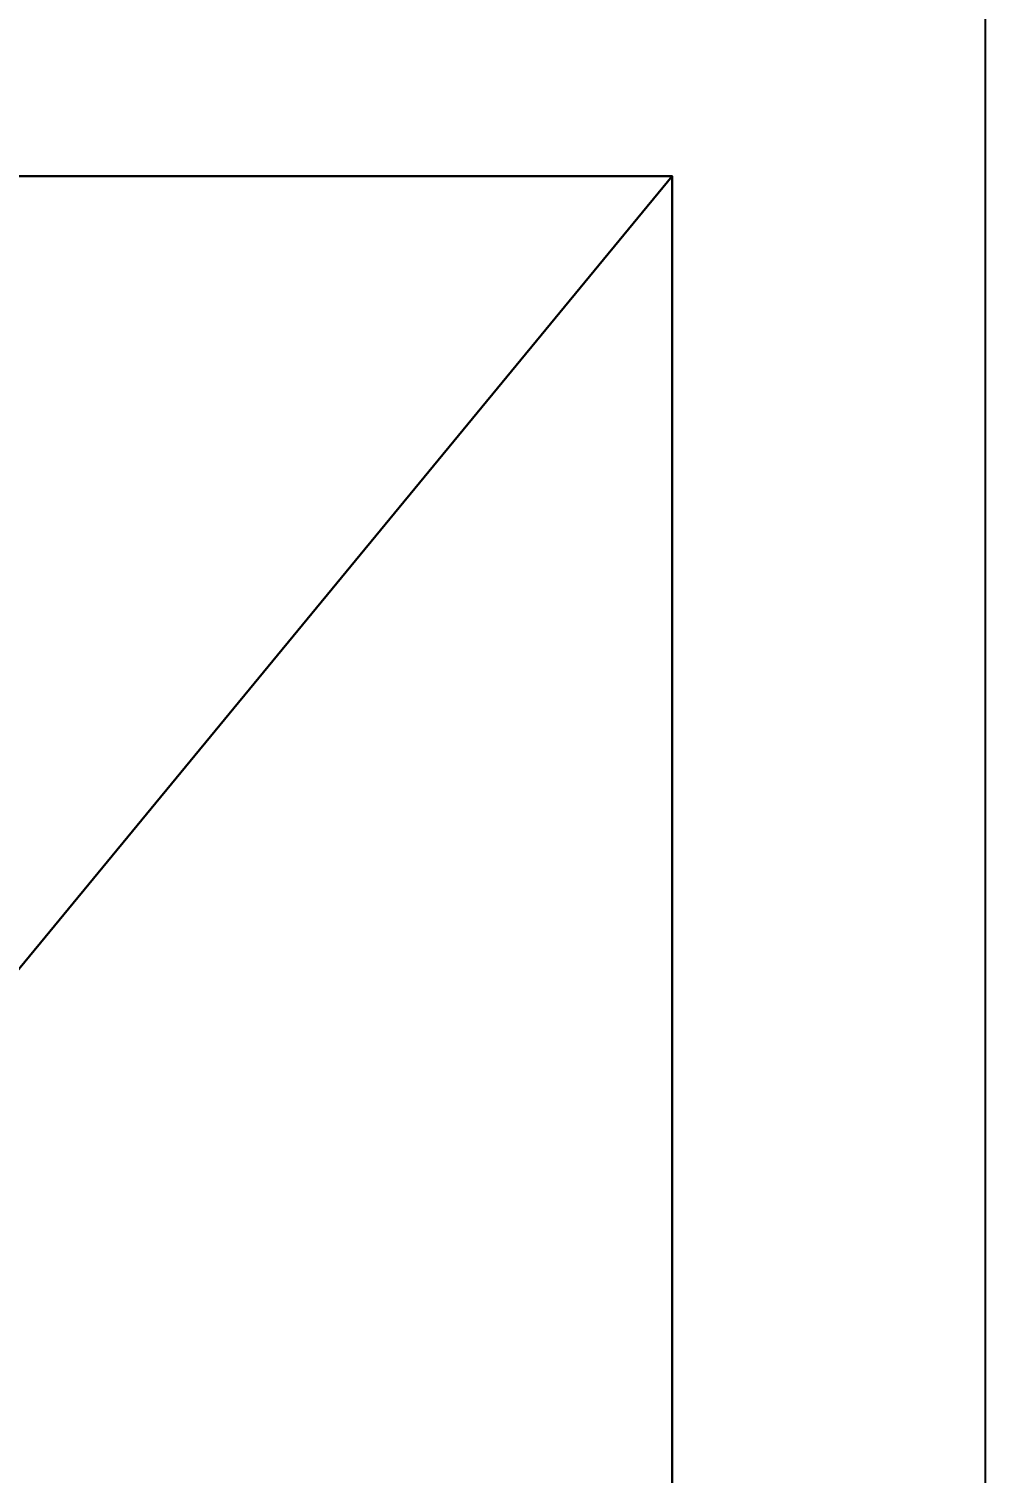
# Model space of a CAD drawing. Extents: x -4.3 to 2.7, y -5.9 to 5.2.
# Drawn here: x 2.5854 to 2.7, y -2.9188 to -2.7459 of the extents above; entities that cross this region are included whole.
import ezdxf

# ---------------------------------------------------------------- set-up
doc = ezdxf.new("R2010")
doc.units = 0
doc.header["$LTSCALE"] = 0.0254
doc.layers.get('0').update_dxf_attribs({"linetype": 'CONTINUOUS'})
doc.layers.get('DEFPOINTS').update_dxf_attribs({"linetype": 'CONTINUOUS'})
doc.layers.add('C__CROWN_', color=22, linetype='CONTINUOUS')
doc.layers.add('ROOM', color=252, linetype='CONTINUOUS')
doc.styles.add('TAHOMA', font='')
doc.styles.get('TAHOMA').set_extended_font_data('Tahoma')
doc.dimstyles.new('DIMSTYLE1', dxfattribs={"dimtxt": 0.211521, "dimasz": 0.0127, "dimexe": 0.0127, "dimexo": 0.0127, "dimgap": 0.00254, "dimtad": 0, "dimtih": 1, "dimtoh": 1, "dimdec": 3, "dimzin": 0, "dimtxsty": 'TAHOMA', "dimblk": 'ARCHTICK', "dimcen": 0.09, "dimazin": 3, "dimtfac": 1, "dimtdec": 4, "dimtofl": 0, "dimtmove": 0, "dimatfit": 3, "dimtolj": 1, "dimtzin": 0})

# ---------------------------------------------------------------- blocks, each defined once
blk = doc.blocks.new('GROUPE_7')
at = {"layer": 'C__CROWN_', "color": 120}
for p, q in [((0.225, 0.273, 0.345), (0, 0.273, 0.345)), ((0.225, 0.273, 0.345), (0, 0.273, 0.345)), ((0.225, 0.273), (0, 0.273)), ((0.225, 0.273), (0, 0.273)), ((0.225, 0, 0.345), (0.225, 0.273, 0.345)), ((0.225, 0.273, 0.345), (0.225, 0.273)), ((0.225, 0, 0.345), (0.225, 0.273, 0.345)), ((0.225, 0), (0.225, 0.273)), ((0.225, 0.273, 0.345), (0.225, 0.273)), ((0.225, 0), (0.225, 0.273))]:
    blk.add_line(p, q, dxfattribs=at)
mesh = blk.add_polyface(dxfattribs=at)
corners = [(0.225, 0, 0.345), (0, 0.273, 0.345), (0, 0, 0.345), (0.225, 0.273, 0.345)]
mesh.append_faces([[corners[k] for k in face] for face in [(0, 1, 2), (1, 0, 3)]], dxfattribs={"vtx0": -1, "color": 120})
mesh = blk.add_polyface(dxfattribs=at)
corners = [(0, 0.273, 0.345), (0.225, 0.273), (0, 0.273), (0.225, 0.273, 0.345)]
mesh.append_faces([[corners[k] for k in face] for face in [(0, 1, 2), (1, 0, 3)]], dxfattribs={"vtx0": -1, "color": 120})
mesh = blk.add_polyface(dxfattribs=at)
corners = [(0.225, 0.273), (0, 0), (0, 0.273), (0.225, 0)]
mesh.append_faces([[corners[k] for k in face] for face in [(0, 1, 2), (1, 0, 3)]], dxfattribs={"vtx0": -1, "color": 120})
mesh = blk.add_polyface(dxfattribs=at)
corners = [(0.225, 0.273), (0.225, 0, 0.345), (0.225, 0), (0.225, 0.273, 0.345)]
mesh.append_faces([[corners[k] for k in face] for face in [(0, 1, 2), (1, 0, 3)]], dxfattribs={"vtx0": -1, "color": 120})
blk = doc.blocks.new('_ARCHTICK')
at = {"color": 0, "linetype": 'BYBLOCK', "const_width": 0.15}
blk.add_lwpolyline([(-0.5, -0.5), (0.5, 0.5)], dxfattribs=at)
blk = doc.blocks.new('*D114')
at = {"color": 0}
for p, q in [((2.6873, 5.2), (-3.68976, 5.2)), ((-3.67706, 5.2), (-3.67706, 0.1083)), ((-3.67706, -5.2), (-3.67706, -0.1083)), ((2.6873, -5.2), (-3.68976, -5.2))]:
    blk.add_line(p, q, dxfattribs=at)
at = {"layer": 'DEFPOINTS', "color": 0}
for p in [(-3.67706, 5.2), (2.7, 5.2), (2.7, -5.2)]:
    blk.add_point(p, dxfattribs=at)
at = {"color": 0, "xscale": 0.0127, "yscale": 0.0127, "zscale": 0.0127}
for p, rotation in [((-3.67706, 5.2), 90), ((-3.67706, -5.2), 270)]:
    blk.add_blockref('_ARCHTICK', p, dxfattribs=dict(at, rotation=rotation))
at = {"color": 0, "insert": (-3.67706, 0), "char_height": 0.2115215, "attachment_point": 5, "style": 'TAHOMA'}
blk.add_mtext('\\A1;10.400m', dxfattribs=at)

msp = doc.modelspace()

# ---------------------------------------------------------------- block references
at = {"color": 0}
msp.add_blockref('GROUPE_7', (2.4375, -3.0365, 1.955), dxfattribs=at)

# ---------------------------------------------------------------- dimensions: what is measured, and where the dimension line sits
at = {"color": 250}
dim = msp.add_linear_dim(base=(-3.67706, 5.2), p1=(2.7, -5.2), p2=(2.7, 5.2), angle=90, dimstyle='DIMSTYLE1', override={"dimtih": 1, "dimpost": 'm'}, dxfattribs=at)
dim.commit()
dim.dimension.update_dxf_attribs({"geometry": '*D114', "text_midpoint": (-3.67706, 0)})

# ---------------------------------------------------------------- meshes
at = {"layer": 'ROOM', "color": 254}
mesh = msp.add_polyface(dxfattribs=at)
corners = [(2.7, 5.2), (-2.7, -5.2), (-2.7, 5.2), (2.7, -5.2)]
mesh.append_faces([[corners[k] for k in face] for face in [(0, 1, 2), (1, 0, 3)]], dxfattribs={"vtx0": -1, "color": 254})

doc.saveas('drawing.dxf')
